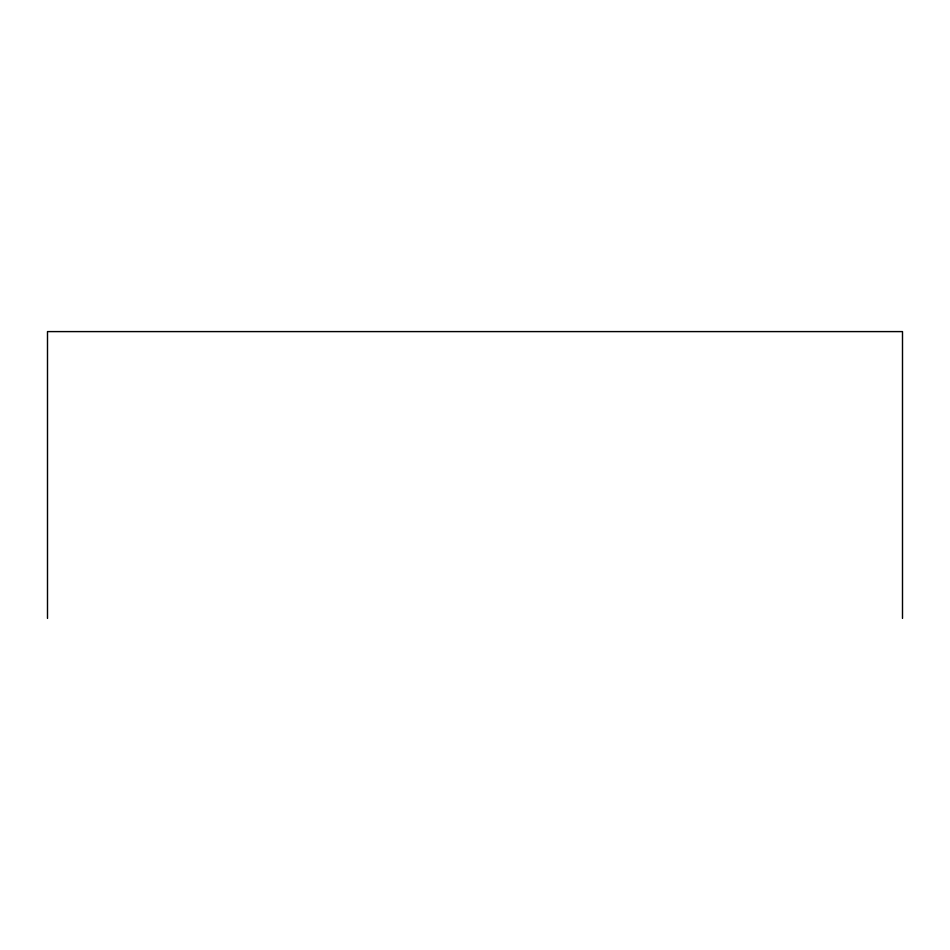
<?xml version="1.0" encoding="UTF-8"?>
<svg xmlns="http://www.w3.org/2000/svg" width="950" height="950" viewBox="0 0 950 950"><rect width="100%" height="100%" fill="white"/><g stroke="black" fill="none" stroke-linecap="round" stroke-linejoin="round"><path stroke-width="1.43" d="M902.5 618.403L902.5 331.598L47.5 331.598L47.5 618.403"/></g></svg>
